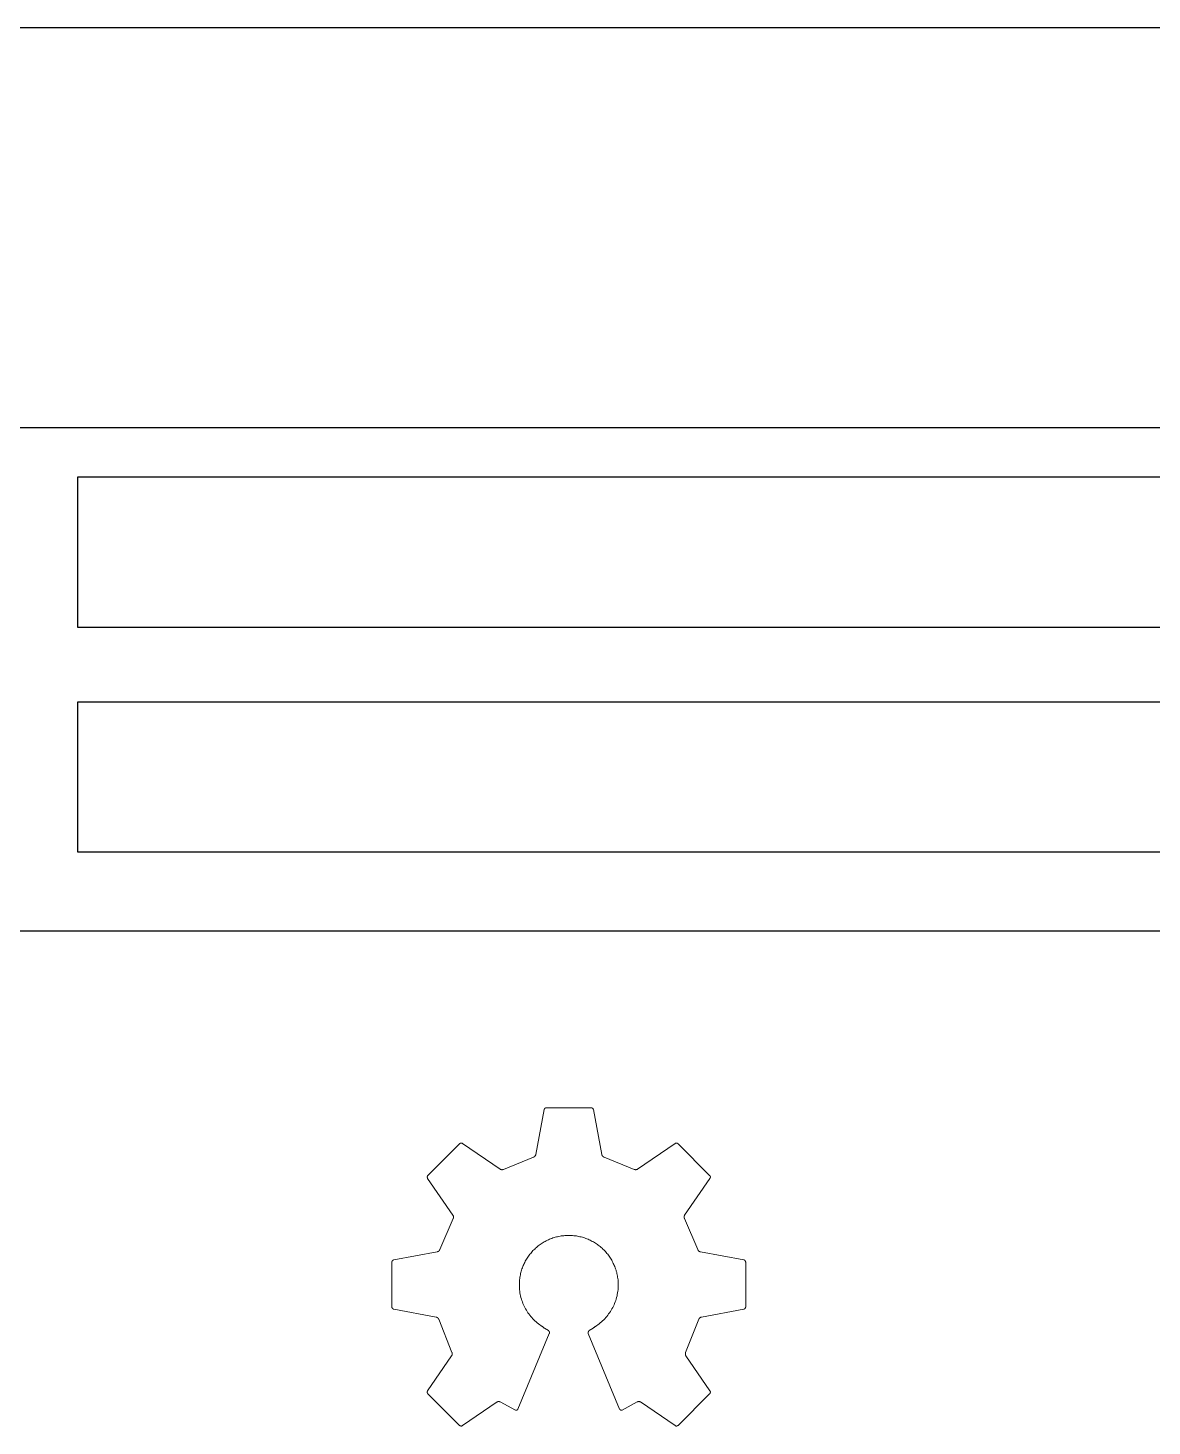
# Model space of a CAD drawing. Header units: inches. Extents: x -71.1 to 24.9, y -42.3 to 5.7.
# Drawn here: x -58.24 to -46.99, y -25.06 to -11.06 of the extents above; entities that cross this region are included whole.
import ezdxf

# ---------------------------------------------------------------- set-up
doc = ezdxf.new("R2010")
doc.units = ezdxf.units.IN
doc.header["$LTSCALE"] = 0.03937
doc.header["$MEASUREMENT"] = 0
doc.layers.add('engraving', color=7, linetype='Continuous', true_color=0x000000)
doc.layers.add('profile - outside', color=7, linetype='Continuous', true_color=0x000000)

msp = doc.modelspace()

# ---------------------------------------------------------------- linework, layer by layer
at = {"layer": 'engraving', "lineweight": 0}
msp.add_lwpolyline([(-54.583, -23.397), (-54.148, -23.317), (-54.147, -23.316), (-54.147, -23.316), (-54.146, -23.316), (-54.146, -23.316), (-54.145, -23.316), (-54.145, -23.316), (-54.144, -23.316), (-54.144, -23.315), (-54.143, -23.315), (-54.143, -23.315), (-54.142, -23.315), (-54.141, -23.314), (-54.14, -23.314), (-54.139, -23.313), (-54.138, -23.313), (-54.137, -23.312), (-54.136, -23.311), (-54.135, -23.311), (-54.134, -23.31), (-54.133, -23.309), (-54.132, -23.309), (-54.132, -23.308), (-54.131, -23.307), (-54.13, -23.306), (-54.129, -23.305), (-54.128, -23.305), (-54.128, -23.304), (-54.127, -23.303), (-54.126, -23.302), (-54.126, -23.301), (-54.125, -23.3), (-54.124, -23.299), (-54.124, -23.299), (-54.124, -23.298), (-54.124, -23.298), (-54.123, -23.297), (-54.123, -23.297), (-54.123, -23.296), (-54.123, -23.296), (-54.123, -23.295), (-54.122, -23.295), (-54.122, -23.294), (-54.122, -23.294), (-53.989, -22.984), (-53.989, -22.983), (-53.989, -22.983), (-53.988, -22.982), (-53.988, -22.982), (-53.988, -22.981), (-53.988, -22.981), (-53.988, -22.98), (-53.987, -22.98), (-53.987, -22.979), (-53.987, -22.979), (-53.987, -22.978), (-53.987, -22.978), (-53.987, -22.977), (-53.986, -22.976), (-53.986, -22.974), (-53.986, -22.973), (-53.986, -22.972), (-53.986, -22.971), (-53.986, -22.97), (-53.986, -22.969), (-53.986, -22.968), (-53.986, -22.966), (-53.986, -22.965), (-53.986, -22.964), (-53.986, -22.963), (-53.986, -22.962), (-53.987, -22.961), (-53.987, -22.96), (-53.987, -22.959), (-53.987, -22.958), (-53.988, -22.957), (-53.988, -22.956), (-53.988, -22.955), (-53.989, -22.955), (-53.989, -22.954), (-53.989, -22.954), (-53.989, -22.953), (-53.99, -22.953), (-53.99, -22.952), (-53.99, -22.952), (-53.99, -22.951), (-53.991, -22.951), (-53.991, -22.95), (-53.991, -22.95), (-53.991, -22.95), (-54.244, -22.581), (-54.245, -22.58), (-54.245, -22.58), (-54.245, -22.58), (-54.245, -22.579), (-54.246, -22.579), (-54.246, -22.578), (-54.246, -22.578), (-54.246, -22.577), (-54.247, -22.577), (-54.247, -22.576), (-54.247, -22.576), (-54.247, -22.575), (-54.247, -22.575), (-54.247, -22.574), (-54.247, -22.574), (-54.248, -22.573), (-54.248, -22.573), (-54.248, -22.572), (-54.248, -22.572), (-54.248, -22.571), (-54.248, -22.571), (-54.248, -22.57), (-54.248, -22.57), (-54.248, -22.569), (-54.248, -22.569), (-54.248, -22.568), (-54.248, -22.568), (-54.248, -22.567), (-54.248, -22.567), (-54.248, -22.566), (-54.248, -22.566), (-54.248, -22.565), (-54.248, -22.565), (-54.248, -22.564), (-54.248, -22.564), (-54.248, -22.563), (-54.248, -22.563), (-54.248, -22.562), (-54.248, -22.562), (-54.247, -22.561), (-54.247, -22.561), (-54.247, -22.56), (-54.247, -22.56), (-54.247, -22.559), (-54.247, -22.559), (-54.247, -22.558), (-54.246, -22.558), (-54.246, -22.557), (-54.246, -22.557), (-54.246, -22.556), (-54.245, -22.556), (-54.245, -22.556), (-54.245, -22.555), (-54.245, -22.555), (-54.244, -22.554), (-54.244, -22.554), (-54.244, -22.553), (-54.244, -22.553), (-54.243, -22.553), (-54.243, -22.552), (-54.243, -22.552), (-54.242, -22.551), (-54.242, -22.551), (-54.242, -22.551), (-54.242, -22.551), (-53.925, -22.234), (-53.925, -22.234), (-53.925, -22.234), (-53.924, -22.233), (-53.924, -22.233), (-53.923, -22.233), (-53.923, -22.232), (-53.923, -22.232), (-53.922, -22.232), (-53.922, -22.232), (-53.921, -22.231), (-53.921, -22.231), (-53.92, -22.231), (-53.92, -22.231), (-53.92, -22.23), (-53.919, -22.23), (-53.919, -22.23), (-53.918, -22.23), (-53.918, -22.229), (-53.917, -22.229), (-53.917, -22.229), (-53.916, -22.229), (-53.916, -22.229), (-53.915, -22.229), (-53.915, -22.229), (-53.914, -22.228), (-53.914, -22.228), (-53.913, -22.228), (-53.913, -22.228), (-53.912, -22.228), (-53.912, -22.228), (-53.911, -22.228), (-53.911, -22.228), (-53.91, -22.228), (-53.91, -22.228), (-53.909, -22.228), (-53.909, -22.228), (-53.908, -22.228), (-53.908, -22.228), (-53.907, -22.228), (-53.907, -22.228), (-53.906, -22.228), (-53.906, -22.228), (-53.905, -22.228), (-53.905, -22.228), (-53.904, -22.228), (-53.904, -22.228), (-53.903, -22.228), (-53.903, -22.228), (-53.902, -22.229), (-53.902, -22.229), (-53.901, -22.229), (-53.901, -22.229), (-53.9, -22.229), (-53.9, -22.229), (-53.899, -22.229), (-53.899, -22.23), (-53.898, -22.23), (-53.898, -22.23), (-53.897, -22.23), (-53.897, -22.231), (-53.897, -22.231), (-53.896, -22.231), (-53.896, -22.231), (-53.895, -22.232), (-53.895, -22.232), (-53.52, -22.489), (-53.519, -22.49), (-53.519, -22.49), (-53.518, -22.49), (-53.518, -22.49), (-53.517, -22.491), (-53.517, -22.491), (-53.516, -22.491), (-53.516, -22.491), (-53.516, -22.492), (-53.515, -22.492), (-53.514, -22.492), (-53.513, -22.493), (-53.512, -22.493), (-53.511, -22.493), (-53.51, -22.494), (-53.509, -22.494), (-53.508, -22.494), (-53.506, -22.494), (-53.505, -22.494), (-53.504, -22.495), (-53.503, -22.495), (-53.502, -22.495), (-53.501, -22.495), (-53.5, -22.495), (-53.498, -22.495), (-53.497, -22.495), (-53.496, -22.495), (-53.495, -22.494), (-53.494, -22.494), (-53.493, -22.494), (-53.492, -22.494), (-53.491, -22.494), (-53.49, -22.493), (-53.49, -22.493), (-53.489, -22.493), (-53.489, -22.493), (-53.488, -22.493), (-53.488, -22.493), (-53.487, -22.492), (-53.487, -22.492), (-53.486, -22.492), (-53.486, -22.492), (-53.486, -22.492), (-53.184, -22.368), (-53.184, -22.368), (-53.184, -22.368), (-53.183, -22.368), (-53.183, -22.368), (-53.182, -22.368), (-53.182, -22.367), (-53.181, -22.367), (-53.181, -22.367), (-53.18, -22.367), (-53.18, -22.366), (-53.179, -22.366), (-53.178, -22.365), (-53.177, -22.365), (-53.176, -22.364), (-53.175, -22.363), (-53.174, -22.362), (-53.173, -22.362), (-53.173, -22.361), (-53.172, -22.36), (-53.171, -22.359), (-53.17, -22.358), (-53.17, -22.358), (-53.169, -22.357), (-53.168, -22.356), (-53.167, -22.355), (-53.167, -22.354), (-53.166, -22.353), (-53.166, -22.352), (-53.165, -22.351), (-53.165, -22.35), (-53.164, -22.349), (-53.164, -22.348), (-53.164, -22.348), (-53.163, -22.347), (-53.163, -22.347), (-53.163, -22.346), (-53.163, -22.346), (-53.163, -22.345), (-53.163, -22.345), (-53.162, -22.344), (-53.162, -22.344), (-53.162, -22.343), (-53.162, -22.343), (-53.079, -21.893), (-53.078, -21.893), (-53.078, -21.892), (-53.078, -21.892), (-53.078, -21.891), (-53.078, -21.891), (-53.078, -21.89), (-53.078, -21.89), (-53.077, -21.89), (-53.077, -21.889), (-53.077, -21.889), (-53.077, -21.888), (-53.077, -21.888), (-53.076, -21.887), (-53.076, -21.887), (-53.076, -21.886), (-53.076, -21.886), (-53.075, -21.885), (-53.075, -21.885), (-53.075, -21.885), (-53.075, -21.884), (-53.074, -21.884), (-53.074, -21.883), (-53.074, -21.883), (-53.073, -21.883), (-53.073, -21.882), (-53.073, -21.882), (-53.072, -21.882), (-53.072, -21.881), (-53.071, -21.881), (-53.071, -21.88), (-53.071, -21.88), (-53.07, -21.88), (-53.07, -21.879), (-53.07, -21.879), (-53.069, -21.879), (-53.069, -21.879), (-53.068, -21.878), (-53.068, -21.878), (-53.067, -21.878), (-53.067, -21.877), (-53.067, -21.877), (-53.066, -21.877), (-53.066, -21.877), (-53.065, -21.876), (-53.065, -21.876), (-53.064, -21.876), (-53.064, -21.876), (-53.063, -21.876), (-53.063, -21.875), (-53.062, -21.875), (-53.062, -21.875), (-53.061, -21.875), (-53.061, -21.875), (-53.06, -21.875), (-53.06, -21.875), (-53.059, -21.875), (-53.059, -21.874), (-53.058, -21.874), (-53.058, -21.874), (-53.057, -21.874), (-53.057, -21.874), (-53.056, -21.874), (-53.056, -21.874), (-53.055, -21.874), (-53.055, -21.874), (-52.608, -21.874), (-52.607, -21.874), (-52.607, -21.874), (-52.606, -21.874), (-52.606, -21.874), (-52.605, -21.874), (-52.605, -21.874), (-52.604, -21.874), (-52.604, -21.875), (-52.603, -21.875), (-52.603, -21.875), (-52.602, -21.875), (-52.602, -21.875), (-52.602, -21.875), (-52.601, -21.875), (-52.601, -21.875), (-52.6, -21.876), (-52.6, -21.876), (-52.599, -21.876), (-52.599, -21.876), (-52.598, -21.876), (-52.598, -21.877), (-52.597, -21.877), (-52.597, -21.877), (-52.596, -21.877), (-52.596, -21.878), (-52.596, -21.878), (-52.595, -21.878), (-52.595, -21.879), (-52.594, -21.879), (-52.594, -21.879), (-52.593, -21.879), (-52.593, -21.88), (-52.593, -21.88), (-52.592, -21.88), (-52.592, -21.881), (-52.592, -21.881), (-52.591, -21.882), (-52.591, -21.882), (-52.59, -21.882), (-52.59, -21.883), (-52.59, -21.883), (-52.589, -21.883), (-52.589, -21.884), (-52.589, -21.884), (-52.589, -21.885), (-52.588, -21.885), (-52.588, -21.885), (-52.588, -21.886), (-52.587, -21.886), (-52.587, -21.887), (-52.587, -21.887), (-52.587, -21.888), (-52.586, -21.888), (-52.586, -21.889), (-52.586, -21.889), (-52.586, -21.89), (-52.586, -21.89), (-52.586, -21.89), (-52.585, -21.891), (-52.585, -21.891), (-52.585, -21.892), (-52.585, -21.892), (-52.585, -21.893), (-52.585, -21.893), (-52.585, -21.893), (-52.501, -22.343), (-52.501, -22.344), (-52.501, -22.344), (-52.501, -22.345), (-52.501, -22.345), (-52.501, -22.346), (-52.5, -22.346), (-52.5, -22.347), (-52.5, -22.347), (-52.5, -22.348), (-52.5, -22.348), (-52.499, -22.349), (-52.499, -22.35), (-52.498, -22.351), (-52.498, -22.352), (-52.497, -22.353), (-52.497, -22.354), (-52.496, -22.355), (-52.495, -22.356), (-52.495, -22.357), (-52.494, -22.358), (-52.493, -22.358), (-52.492, -22.359), (-52.492, -22.36), (-52.491, -22.361), (-52.49, -22.362), (-52.489, -22.362), (-52.488, -22.363), (-52.487, -22.364), (-52.486, -22.365), (-52.486, -22.365), (-52.485, -22.366), (-52.484, -22.366), (-52.484, -22.366), (-52.483, -22.367), (-52.483, -22.367), (-52.482, -22.367), (-52.482, -22.367), (-52.481, -22.368), (-52.481, -22.368), (-52.48, -22.368), (-52.48, -22.368), (-52.479, -22.368), (-52.479, -22.368), (-52.479, -22.368), (-52.178, -22.492), (-52.177, -22.492), (-52.177, -22.492), (-52.176, -22.492), (-52.176, -22.493), (-52.175, -22.493), (-52.175, -22.493), (-52.174, -22.493), (-52.174, -22.493), (-52.173, -22.493), (-52.173, -22.494), (-52.172, -22.494), (-52.17, -22.494), (-52.169, -22.494), (-52.168, -22.494), (-52.167, -22.495), (-52.166, -22.495), (-52.165, -22.495), (-52.164, -22.495), (-52.163, -22.495), (-52.161, -22.495), (-52.16, -22.495), (-52.159, -22.495), (-52.158, -22.494), (-52.157, -22.494), (-52.156, -22.494), (-52.155, -22.494), (-52.154, -22.494), (-52.152, -22.493), (-52.151, -22.493), (-52.15, -22.493), (-52.149, -22.492), (-52.148, -22.492), (-52.148, -22.492), (-52.147, -22.491), (-52.147, -22.491), (-52.146, -22.491), (-52.146, -22.491), (-52.145, -22.49), (-52.145, -22.49), (-52.145, -22.49), (-52.144, -22.49), (-52.144, -22.489), (-52.144, -22.489), (-51.768, -22.232), (-51.768, -22.231), (-51.767, -22.231), (-51.767, -22.231), (-51.766, -22.231), (-51.766, -22.23), (-51.766, -22.23), (-51.765, -22.23), (-51.765, -22.23), (-51.764, -22.229), (-51.764, -22.229), (-51.763, -22.229), (-51.763, -22.229), (-51.762, -22.229), (-51.762, -22.229), (-51.761, -22.229), (-51.761, -22.228), (-51.76, -22.228), (-51.76, -22.228), (-51.759, -22.228), (-51.759, -22.228), (-51.758, -22.228), (-51.758, -22.228), (-51.757, -22.228), (-51.757, -22.228), (-51.756, -22.228), (-51.756, -22.228), (-51.755, -22.228), (-51.755, -22.228), (-51.754, -22.228), (-51.754, -22.228), (-51.753, -22.228), (-51.753, -22.228), (-51.752, -22.228), (-51.752, -22.228), (-51.751, -22.228), (-51.751, -22.228), (-51.75, -22.228), (-51.75, -22.228), (-51.749, -22.228), (-51.749, -22.229), (-51.748, -22.229), (-51.748, -22.229), (-51.747, -22.229), (-51.747, -22.229), (-51.746, -22.229), (-51.746, -22.229), (-51.745, -22.23), (-51.745, -22.23), (-51.744, -22.23), (-51.744, -22.23), (-51.743, -22.231), (-51.743, -22.231), (-51.742, -22.231), (-51.742, -22.231), (-51.742, -22.232), (-51.741, -22.232), (-51.741, -22.232), (-51.74, -22.232), (-51.74, -22.233), (-51.74, -22.233), (-51.739, -22.233), (-51.739, -22.234), (-51.738, -22.234), (-51.738, -22.234), (-51.738, -22.234), (-51.422, -22.551), (-51.421, -22.551), (-51.421, -22.551), (-51.421, -22.552), (-51.42, -22.552), (-51.42, -22.553), (-51.42, -22.553), (-51.419, -22.553), (-51.419, -22.554), (-51.419, -22.554), (-51.419, -22.555), (-51.418, -22.555), (-51.418, -22.556), (-51.418, -22.556), (-51.418, -22.556), (-51.417, -22.557), (-51.417, -22.557), (-51.417, -22.558), (-51.417, -22.558), (-51.417, -22.559), (-51.416, -22.559), (-51.416, -22.56), (-51.416, -22.56), (-51.416, -22.561), (-51.416, -22.561), (-51.416, -22.562), (-51.416, -22.562), (-51.416, -22.563), (-51.415, -22.563), (-51.415, -22.564), (-51.415, -22.564), (-51.415, -22.565), (-51.415, -22.565), (-51.415, -22.566), (-51.415, -22.566), (-51.415, -22.567), (-51.415, -22.567), (-51.415, -22.568), (-51.415, -22.568), (-51.415, -22.569), (-51.415, -22.569), (-51.415, -22.57), (-51.415, -22.57), (-51.415, -22.571), (-51.415, -22.571), (-51.415, -22.572), (-51.416, -22.572), (-51.416, -22.573), (-51.416, -22.573), (-51.416, -22.574), (-51.416, -22.574), (-51.416, -22.575), (-51.416, -22.575), (-51.416, -22.576), (-51.417, -22.576), (-51.417, -22.577), (-51.417, -22.577), (-51.417, -22.578), (-51.417, -22.578), (-51.418, -22.579), (-51.418, -22.579), (-51.418, -22.58), (-51.418, -22.58), (-51.419, -22.58), (-51.419, -22.581), (-51.419, -22.581), (-51.672, -22.95), (-51.673, -22.95), (-51.673, -22.951), (-51.673, -22.951), (-51.673, -22.952), (-51.674, -22.952), (-51.674, -22.953), (-51.674, -22.953), (-51.674, -22.954), (-51.675, -22.954), (-51.675, -22.955), (-51.675, -22.956), (-51.676, -22.957), (-51.676, -22.958), (-51.676, -22.959), (-51.676, -22.96), (-51.677, -22.961), (-51.677, -22.962), (-51.677, -22.963), (-51.677, -22.964), (-51.677, -22.965), (-51.677, -22.966), (-51.678, -22.968), (-51.678, -22.969), (-51.678, -22.97), (-51.677, -22.971), (-51.677, -22.972), (-51.677, -22.973), (-51.677, -22.974), (-51.677, -22.976), (-51.677, -22.977), (-51.677, -22.978), (-51.676, -22.978), (-51.676, -22.979), (-51.676, -22.979), (-51.676, -22.98), (-51.676, -22.98), (-51.676, -22.981), (-51.675, -22.981), (-51.675, -22.982), (-51.675, -22.982), (-51.675, -22.983), (-51.675, -22.983), (-51.674, -22.984), (-51.674, -22.984), (-51.541, -23.294), (-51.541, -23.295), (-51.541, -23.295), (-51.541, -23.296), (-51.54, -23.296), (-51.54, -23.297), (-51.54, -23.297), (-51.54, -23.298), (-51.539, -23.298), (-51.539, -23.299), (-51.539, -23.299), (-51.538, -23.3), (-51.538, -23.301), (-51.537, -23.302), (-51.536, -23.303), (-51.536, -23.304), (-51.535, -23.305), (-51.534, -23.305), (-51.533, -23.306), (-51.533, -23.307), (-51.532, -23.308), (-51.531, -23.309), (-51.53, -23.309), (-51.529, -23.31), (-51.528, -23.311), (-51.527, -23.311), (-51.526, -23.312), (-51.525, -23.313), (-51.524, -23.313), (-51.523, -23.314), (-51.522, -23.314), (-51.521, -23.315), (-51.52, -23.315), (-51.52, -23.315), (-51.519, -23.315), (-51.519, -23.316), (-51.518, -23.316), (-51.518, -23.316), (-51.517, -23.316), (-51.517, -23.316), (-51.516, -23.316), (-51.516, -23.316), (-51.515, -23.317), (-51.515, -23.317), (-51.081, -23.397), (-51.08, -23.397), (-51.08, -23.398), (-51.079, -23.398), (-51.079, -23.398), (-51.078, -23.398), (-51.078, -23.398), (-51.077, -23.398), (-51.077, -23.399), (-51.076, -23.399), (-51.076, -23.399), (-51.075, -23.399), (-51.075, -23.399), (-51.074, -23.4), (-51.074, -23.4), (-51.074, -23.4), (-51.073, -23.4), (-51.073, -23.401), (-51.072, -23.401), (-51.072, -23.401), (-51.071, -23.401), (-51.071, -23.402), (-51.071, -23.402), (-51.07, -23.402), (-51.07, -23.403), (-51.07, -23.403), (-51.069, -23.403), (-51.069, -23.404), (-51.068, -23.404), (-51.068, -23.405), (-51.068, -23.405), (-51.067, -23.405), (-51.067, -23.406), (-51.067, -23.406), (-51.066, -23.407), (-51.066, -23.407), (-51.066, -23.407), (-51.066, -23.408), (-51.065, -23.408), (-51.065, -23.409), (-51.065, -23.409), (-51.064, -23.409), (-51.064, -23.41), (-51.064, -23.41), (-51.064, -23.411), (-51.064, -23.411), (-51.063, -23.412), (-51.063, -23.412), (-51.063, -23.413), (-51.063, -23.413), (-51.063, -23.414), (-51.062, -23.414), (-51.062, -23.415), (-51.062, -23.415), (-51.062, -23.416), (-51.062, -23.416), (-51.062, -23.417), (-51.062, -23.417), (-51.062, -23.418), (-51.062, -23.418), (-51.061, -23.419), (-51.061, -23.419), (-51.061, -23.42), (-51.061, -23.42), (-51.061, -23.421), (-51.061, -23.421), (-51.061, -23.868), (-51.061, -23.869), (-51.061, -23.869), (-51.061, -23.87), (-51.062, -23.87), (-51.062, -23.871), (-51.062, -23.871), (-51.062, -23.872), (-51.062, -23.872), (-51.062, -23.873), (-51.062, -23.873), (-51.062, -23.874), (-51.062, -23.874), (-51.062, -23.875), (-51.063, -23.875), (-51.063, -23.875), (-51.063, -23.876), (-51.063, -23.876), (-51.063, -23.877), (-51.064, -23.877), (-51.064, -23.878), (-51.064, -23.878), (-51.064, -23.879), (-51.064, -23.879), (-51.065, -23.88), (-51.065, -23.88), (-51.065, -23.88), (-51.066, -23.881), (-51.066, -23.881), (-51.066, -23.882), (-51.066, -23.882), (-51.067, -23.883), (-51.067, -23.883), (-51.067, -23.883), (-51.068, -23.884), (-51.068, -23.884), (-51.068, -23.884), (-51.069, -23.885), (-51.069, -23.885), (-51.07, -23.886), (-51.07, -23.886), (-51.07, -23.886), (-51.071, -23.887), (-51.071, -23.887), (-51.072, -23.887), (-51.072, -23.887), (-51.072, -23.888), (-51.073, -23.888), (-51.073, -23.888), (-51.074, -23.889), (-51.074, -23.889), (-51.075, -23.889), (-51.075, -23.889), (-51.075, -23.89), (-51.076, -23.89), (-51.076, -23.89), (-51.077, -23.89), (-51.077, -23.89), (-51.078, -23.89), (-51.078, -23.891), (-51.079, -23.891), (-51.079, -23.891), (-51.08, -23.891), (-51.08, -23.891), (-51.081, -23.891), (-51.081, -23.891), (-51.505, -23.97), (-51.505, -23.97), (-51.506, -23.97), (-51.506, -23.97), (-51.507, -23.971), (-51.507, -23.971), (-51.508, -23.971), (-51.508, -23.971), (-51.509, -23.971), (-51.509, -23.971), (-51.51, -23.972), (-51.51, -23.972), (-51.511, -23.972), (-51.512, -23.973), (-51.513, -23.973), (-51.514, -23.974), (-51.515, -23.974), (-51.516, -23.975), (-51.517, -23.975), (-51.517, -23.976), (-51.518, -23.977), (-51.519, -23.977), (-51.52, -23.978), (-51.521, -23.979), (-51.522, -23.98), (-51.523, -23.981), (-51.523, -23.981), (-51.524, -23.982), (-51.525, -23.983), (-51.525, -23.984), (-51.526, -23.985), (-51.527, -23.986), (-51.527, -23.987), (-51.528, -23.987), (-51.528, -23.988), (-51.528, -23.988), (-51.528, -23.989), (-51.529, -23.989), (-51.529, -23.99), (-51.529, -23.99), (-51.529, -23.991), (-51.529, -23.991), (-51.53, -23.991), (-51.53, -23.992), (-51.53, -23.992), (-51.53, -23.992), (-51.662, -24.323), (-51.662, -24.324), (-51.663, -24.324), (-51.663, -24.325), (-51.663, -24.325), (-51.663, -24.326), (-51.663, -24.326), (-51.664, -24.327), (-51.664, -24.327), (-51.664, -24.328), (-51.664, -24.328), (-51.664, -24.329), (-51.665, -24.33), (-51.665, -24.331), (-51.665, -24.332), (-51.665, -24.333), (-51.665, -24.335), (-51.665, -24.336), (-51.665, -24.337), (-51.665, -24.338), (-51.665, -24.339), (-51.665, -24.34), (-51.665, -24.341), (-51.665, -24.343), (-51.665, -24.344), (-51.665, -24.345), (-51.664, -24.346), (-51.664, -24.347), (-51.664, -24.348), (-51.663, -24.349), (-51.663, -24.35), (-51.663, -24.351), (-51.662, -24.352), (-51.662, -24.353), (-51.662, -24.353), (-51.662, -24.354), (-51.661, -24.354), (-51.661, -24.355), (-51.661, -24.355), (-51.661, -24.356), (-51.66, -24.356), (-51.66, -24.356), (-51.66, -24.357), (-51.66, -24.357), (-51.419, -24.708), (-51.419, -24.708), (-51.418, -24.709), (-51.418, -24.709), (-51.418, -24.71), (-51.418, -24.71), (-51.417, -24.711), (-51.417, -24.711), (-51.417, -24.711), (-51.417, -24.712), (-51.417, -24.712), (-51.416, -24.713), (-51.416, -24.713), (-51.416, -24.714), (-51.416, -24.714), (-51.416, -24.715), (-51.416, -24.715), (-51.416, -24.716), (-51.415, -24.716), (-51.415, -24.717), (-51.415, -24.717), (-51.415, -24.718), (-51.415, -24.718), (-51.415, -24.719), (-51.415, -24.719), (-51.415, -24.72), (-51.415, -24.72), (-51.415, -24.721), (-51.415, -24.721), (-51.415, -24.722), (-51.415, -24.722), (-51.415, -24.723), (-51.415, -24.723), (-51.415, -24.724), (-51.415, -24.724), (-51.415, -24.725), (-51.415, -24.725), (-51.416, -24.726), (-51.416, -24.726), (-51.416, -24.727), (-51.416, -24.727), (-51.416, -24.728), (-51.416, -24.728), (-51.416, -24.729), (-51.416, -24.729), (-51.417, -24.73), (-51.417, -24.73), (-51.417, -24.731), (-51.417, -24.731), (-51.417, -24.732), (-51.418, -24.732), (-51.418, -24.733), (-51.418, -24.733), (-51.418, -24.734), (-51.419, -24.734), (-51.419, -24.734), (-51.419, -24.735), (-51.419, -24.735), (-51.42, -24.736), (-51.42, -24.736), (-51.42, -24.736), (-51.421, -24.737), (-51.421, -24.737), (-51.421, -24.738), (-51.422, -24.738), (-51.422, -24.738), (-51.738, -25.054), (-51.738, -25.055), (-51.739, -25.055), (-51.739, -25.055), (-51.74, -25.056), (-51.74, -25.056), (-51.74, -25.056), (-51.741, -25.057), (-51.741, -25.057), (-51.742, -25.057), (-51.742, -25.057), (-51.742, -25.058), (-51.743, -25.058), (-51.743, -25.058), (-51.744, -25.058), (-51.744, -25.059), (-51.745, -25.059), (-51.745, -25.059), (-51.746, -25.059), (-51.746, -25.059), (-51.747, -25.06), (-51.747, -25.06), (-51.748, -25.06), (-51.748, -25.06), (-51.749, -25.06), (-51.749, -25.06), (-51.75, -25.06), (-51.75, -25.06), (-51.751, -25.061), (-51.751, -25.061), (-51.752, -25.061), (-51.752, -25.061), (-51.753, -25.061), (-51.753, -25.061), (-51.754, -25.061), (-51.754, -25.061), (-51.755, -25.061), (-51.755, -25.061), (-51.756, -25.061), (-51.756, -25.061), (-51.757, -25.061), (-51.757, -25.061), (-51.758, -25.061), (-51.758, -25.061), (-51.759, -25.061), (-51.759, -25.061), (-51.76, -25.061), (-51.76, -25.06), (-51.761, -25.06), (-51.761, -25.06), (-51.762, -25.06), (-51.762, -25.06), (-51.763, -25.06), (-51.763, -25.06), (-51.764, -25.059), (-51.764, -25.059), (-51.765, -25.059), (-51.765, -25.059), (-51.766, -25.059), (-51.766, -25.058), (-51.766, -25.058), (-51.767, -25.058), (-51.767, -25.058), (-51.768, -25.057), (-51.768, -25.057), (-51.768, -25.057), (-52.113, -24.82), (-52.113, -24.82), (-52.114, -24.82), (-52.114, -24.82), (-52.115, -24.819), (-52.115, -24.819), (-52.116, -24.819), (-52.116, -24.819), (-52.117, -24.818), (-52.117, -24.818), (-52.117, -24.818), (-52.118, -24.818), (-52.118, -24.818), (-52.119, -24.817), (-52.119, -24.817), (-52.121, -24.817), (-52.122, -24.817), (-52.123, -24.816), (-52.124, -24.816), (-52.125, -24.816), (-52.126, -24.816), (-52.127, -24.816), (-52.128, -24.816), (-52.129, -24.816), (-52.13, -24.816), (-52.132, -24.816), (-52.133, -24.816), (-52.134, -24.816), (-52.135, -24.816), (-52.136, -24.816), (-52.137, -24.816), (-52.138, -24.816), (-52.139, -24.817), (-52.14, -24.817), (-52.14, -24.817), (-52.141, -24.817), (-52.141, -24.817), (-52.142, -24.817), (-52.142, -24.818), (-52.143, -24.818), (-52.143, -24.818), (-52.144, -24.818), (-52.144, -24.818), (-52.145, -24.819), (-52.145, -24.819), (-52.146, -24.819), (-52.146, -24.819), (-52.146, -24.819), (-52.298, -24.901), (-52.298, -24.901), (-52.299, -24.901), (-52.299, -24.901), (-52.3, -24.901), (-52.3, -24.902), (-52.301, -24.902), (-52.301, -24.902), (-52.302, -24.902), (-52.302, -24.902), (-52.303, -24.902), (-52.303, -24.902), (-52.304, -24.902), (-52.304, -24.902), (-52.304, -24.902), (-52.305, -24.903), (-52.305, -24.903), (-52.306, -24.903), (-52.306, -24.903), (-52.307, -24.903), (-52.307, -24.903), (-52.308, -24.903), (-52.308, -24.903), (-52.309, -24.902), (-52.309, -24.902), (-52.31, -24.902), (-52.31, -24.902), (-52.31, -24.902), (-52.311, -24.902), (-52.311, -24.902), (-52.312, -24.902), (-52.312, -24.902), (-52.313, -24.902), (-52.313, -24.901), (-52.313, -24.901), (-52.314, -24.901), (-52.314, -24.901), (-52.315, -24.901), (-52.315, -24.9), (-52.315, -24.9), (-52.316, -24.9), (-52.316, -24.9), (-52.317, -24.899), (-52.317, -24.899), (-52.317, -24.899), (-52.318, -24.899), (-52.318, -24.898), (-52.318, -24.898), (-52.319, -24.898), (-52.319, -24.897), (-52.319, -24.897), (-52.32, -24.897), (-52.32, -24.896), (-52.32, -24.896), (-52.321, -24.896), (-52.321, -24.895), (-52.321, -24.895), (-52.321, -24.894), (-52.322, -24.894), (-52.322, -24.894), (-52.322, -24.893), (-52.322, -24.893), (-52.323, -24.892), (-52.323, -24.892), (-52.323, -24.891), (-52.323, -24.891), (-52.637, -24.134), (-52.637, -24.133), (-52.637, -24.133), (-52.637, -24.132), (-52.637, -24.132), (-52.637, -24.131), (-52.637, -24.131), (-52.638, -24.13), (-52.638, -24.13), (-52.638, -24.129), (-52.638, -24.129), (-52.638, -24.128), (-52.638, -24.128), (-52.638, -24.127), (-52.638, -24.127), (-52.638, -24.126), (-52.638, -24.126), (-52.638, -24.125), (-52.638, -24.125), (-52.638, -24.124), (-52.638, -24.124), (-52.638, -24.123), (-52.638, -24.123), (-52.638, -24.122), (-52.638, -24.122), (-52.638, -24.121), (-52.638, -24.121), (-52.638, -24.12), (-52.637, -24.12), (-52.637, -24.119), (-52.637, -24.119), (-52.637, -24.118), (-52.637, -24.118), (-52.637, -24.117), (-52.637, -24.117), (-52.636, -24.117), (-52.636, -24.116), (-52.636, -24.116), (-52.636, -24.115), (-52.636, -24.115), (-52.635, -24.114), (-52.635, -24.114), (-52.635, -24.113), (-52.635, -24.113), (-52.634, -24.112), (-52.634, -24.112), (-52.634, -24.112), (-52.634, -24.111), (-52.633, -24.111), (-52.633, -24.11), (-52.633, -24.11), (-52.632, -24.11), (-52.632, -24.109), (-52.632, -24.109), (-52.631, -24.109), (-52.631, -24.108), (-52.631, -24.108), (-52.63, -24.107), (-52.63, -24.107), (-52.629, -24.107), (-52.629, -24.107), (-52.629, -24.106), (-52.628, -24.106), (-52.628, -24.106), (-52.627, -24.105), (-52.627, -24.105), (-52.589, -24.082), (-52.588, -24.081), (-52.587, -24.08), (-52.584, -24.078), (-52.581, -24.076), (-52.577, -24.074), (-52.574, -24.071), (-52.571, -24.069), (-52.568, -24.066), (-52.565, -24.064), (-52.552, -24.055), (-52.54, -24.046), (-52.528, -24.037), (-52.516, -24.028), (-52.504, -24.018), (-52.493, -24.008), (-52.482, -23.997), (-52.472, -23.986), (-52.461, -23.975), (-52.451, -23.963), (-52.442, -23.951), (-52.433, -23.939), (-52.424, -23.927), (-52.415, -23.914), (-52.407, -23.901), (-52.4, -23.888), (-52.392, -23.874), (-52.385, -23.861), (-52.379, -23.847), (-52.373, -23.833), (-52.367, -23.818), (-52.362, -23.803), (-52.357, -23.789), (-52.353, -23.774), (-52.349, -23.758), (-52.346, -23.743), (-52.343, -23.727), (-52.341, -23.711), (-52.339, -23.696), (-52.338, -23.679), (-52.337, -23.663), (-52.337, -23.647), (-52.337, -23.634), (-52.338, -23.621), (-52.338, -23.609), (-52.339, -23.596), (-52.341, -23.584), (-52.343, -23.572), (-52.345, -23.559), (-52.347, -23.547), (-52.35, -23.535), (-52.352, -23.523), (-52.356, -23.511), (-52.359, -23.5), (-52.363, -23.488), (-52.367, -23.477), (-52.371, -23.465), (-52.376, -23.454), (-52.381, -23.443), (-52.386, -23.432), (-52.391, -23.422), (-52.397, -23.411), (-52.402, -23.401), (-52.409, -23.39), (-52.415, -23.38), (-52.421, -23.37), (-52.428, -23.36), (-52.435, -23.351), (-52.442, -23.341), (-52.45, -23.332), (-52.458, -23.323), (-52.465, -23.314), (-52.474, -23.305), (-52.482, -23.297), (-52.49, -23.289), (-52.499, -23.281), (-52.508, -23.273), (-52.517, -23.265), (-52.526, -23.258), (-52.536, -23.25), (-52.545, -23.243), (-52.555, -23.237), (-52.565, -23.23), (-52.575, -23.224), (-52.585, -23.218), (-52.596, -23.212), (-52.606, -23.206), (-52.617, -23.201), (-52.628, -23.196), (-52.639, -23.191), (-52.65, -23.186), (-52.662, -23.182), (-52.673, -23.178), (-52.685, -23.174), (-52.696, -23.171), (-52.708, -23.168), (-52.72, -23.165), (-52.732, -23.162), (-52.744, -23.16), (-52.756, -23.158), (-52.769, -23.156), (-52.781, -23.155), (-52.794, -23.154), (-52.806, -23.153), (-52.819, -23.152), (-52.832, -23.152), (-52.844, -23.152), (-52.857, -23.153), (-52.87, -23.154), (-52.882, -23.155), (-52.895, -23.156), (-52.907, -23.158), (-52.919, -23.16), (-52.931, -23.162), (-52.943, -23.165), (-52.955, -23.168), (-52.967, -23.171), (-52.979, -23.174), (-52.99, -23.178), (-53.002, -23.182), (-53.013, -23.186), (-53.024, -23.191), (-53.035, -23.196), (-53.046, -23.201), (-53.057, -23.206), (-53.068, -23.212), (-53.078, -23.218), (-53.088, -23.224), (-53.098, -23.23), (-53.108, -23.237), (-53.118, -23.243), (-53.128, -23.25), (-53.137, -23.258), (-53.146, -23.265), (-53.155, -23.273), (-53.164, -23.281), (-53.173, -23.289), (-53.182, -23.297), (-53.19, -23.305), (-53.198, -23.314), (-53.206, -23.323), (-53.213, -23.332), (-53.221, -23.341), (-53.228, -23.351), (-53.235, -23.36), (-53.242, -23.37), (-53.249, -23.38), (-53.255, -23.39), (-53.261, -23.401), (-53.267, -23.411), (-53.272, -23.422), (-53.278, -23.432), (-53.283, -23.443), (-53.288, -23.454), (-53.292, -23.465), (-53.296, -23.477), (-53.3, -23.488), (-53.304, -23.5), (-53.308, -23.511), (-53.311, -23.523), (-53.314, -23.535), (-53.316, -23.547), (-53.319, -23.559), (-53.321, -23.572), (-53.322, -23.584), (-53.324, -23.596), (-53.325, -23.609), (-53.326, -23.621), (-53.326, -23.634), (-53.326, -23.647), (-53.326, -23.663), (-53.325, -23.679), (-53.324, -23.696), (-53.322, -23.711), (-53.32, -23.727), (-53.317, -23.743), (-53.314, -23.758), (-53.31, -23.774), (-53.306, -23.789), (-53.301, -23.803), (-53.296, -23.818), (-53.29, -23.833), (-53.284, -23.847), (-53.278, -23.861), (-53.271, -23.874), (-53.264, -23.888), (-53.256, -23.901), (-53.248, -23.914), (-53.24, -23.927), (-53.231, -23.939), (-53.221, -23.951), (-53.212, -23.963), (-53.202, -23.975), (-53.192, -23.986), (-53.181, -23.997), (-53.17, -24.008), (-53.159, -24.018), (-53.147, -24.028), (-53.135, -24.037), (-53.123, -24.046), (-53.111, -24.055), (-53.098, -24.064), (-53.095, -24.066), (-53.092, -24.069), (-53.089, -24.071), (-53.086, -24.074), (-53.083, -24.076), (-53.08, -24.078), (-53.077, -24.08), (-53.075, -24.081), (-53.074, -24.082), (-53.074, -24.082), (-53.036, -24.105), (-53.036, -24.106), (-53.035, -24.106), (-53.035, -24.106), (-53.034, -24.107), (-53.034, -24.107), (-53.034, -24.107), (-53.033, -24.107), (-53.033, -24.108), (-53.032, -24.108), (-53.032, -24.109), (-53.032, -24.109), (-53.031, -24.109), (-53.031, -24.11), (-53.031, -24.11), (-53.03, -24.11), (-53.03, -24.111), (-53.03, -24.111), (-53.03, -24.112), (-53.029, -24.112), (-53.029, -24.112), (-53.029, -24.113), (-53.028, -24.113), (-53.028, -24.114), (-53.028, -24.114), (-53.028, -24.115), (-53.028, -24.115), (-53.027, -24.116), (-53.027, -24.116), (-53.027, -24.117), (-53.027, -24.117), (-53.027, -24.117), (-53.026, -24.118), (-53.026, -24.118), (-53.026, -24.119), (-53.026, -24.119), (-53.026, -24.12), (-53.026, -24.12), (-53.026, -24.121), (-53.026, -24.121), (-53.026, -24.122), (-53.025, -24.122), (-53.025, -24.123), (-53.025, -24.123), (-53.025, -24.124), (-53.025, -24.124), (-53.025, -24.125), (-53.025, -24.125), (-53.025, -24.126), (-53.025, -24.126), (-53.025, -24.127), (-53.025, -24.127), (-53.025, -24.128), (-53.025, -24.128), (-53.025, -24.129), (-53.026, -24.129), (-53.026, -24.13), (-53.026, -24.13), (-53.026, -24.131), (-53.026, -24.131), (-53.026, -24.132), (-53.026, -24.132), (-53.026, -24.133), (-53.027, -24.133), (-53.027, -24.134), (-53.027, -24.134), (-53.34, -24.891), (-53.341, -24.892), (-53.341, -24.892), (-53.341, -24.893), (-53.341, -24.893), (-53.341, -24.894), (-53.342, -24.894), (-53.342, -24.894), (-53.342, -24.895), (-53.342, -24.895), (-53.343, -24.896), (-53.343, -24.896), (-53.343, -24.896), (-53.344, -24.897), (-53.344, -24.897), (-53.344, -24.897), (-53.345, -24.898), (-53.345, -24.898), (-53.345, -24.898), (-53.346, -24.899), (-53.346, -24.899), (-53.346, -24.899), (-53.347, -24.899), (-53.347, -24.9), (-53.348, -24.9), (-53.348, -24.9), (-53.348, -24.9), (-53.349, -24.901), (-53.349, -24.901), (-53.35, -24.901), (-53.35, -24.901), (-53.35, -24.901), (-53.351, -24.902), (-53.351, -24.902), (-53.352, -24.902), (-53.352, -24.902), (-53.352, -24.902), (-53.353, -24.902), (-53.353, -24.902), (-53.354, -24.902), (-53.354, -24.902), (-53.355, -24.902), (-53.355, -24.903), (-53.356, -24.903), (-53.356, -24.903), (-53.357, -24.903), (-53.357, -24.903), (-53.357, -24.903), (-53.358, -24.903), (-53.358, -24.903), (-53.359, -24.902), (-53.359, -24.902), (-53.36, -24.902), (-53.36, -24.902), (-53.361, -24.902), (-53.361, -24.902), (-53.362, -24.902), (-53.362, -24.902), (-53.363, -24.902), (-53.363, -24.902), (-53.364, -24.901), (-53.364, -24.901), (-53.364, -24.901), (-53.365, -24.901), (-53.365, -24.901), (-53.365, -24.901), (-53.517, -24.819), (-53.518, -24.819), (-53.518, -24.819), (-53.519, -24.819), (-53.519, -24.818), (-53.52, -24.818), (-53.52, -24.818), (-53.521, -24.818), (-53.521, -24.818), (-53.522, -24.817), (-53.522, -24.817), (-53.523, -24.817), (-53.523, -24.817), (-53.524, -24.817), (-53.524, -24.817), (-53.525, -24.816), (-53.526, -24.816), (-53.527, -24.816), (-53.528, -24.816), (-53.53, -24.816), (-53.531, -24.816), (-53.532, -24.816), (-53.533, -24.816), (-53.534, -24.816), (-53.535, -24.816), (-53.536, -24.816), (-53.537, -24.816), (-53.539, -24.816), (-53.54, -24.816), (-53.541, -24.816), (-53.542, -24.817), (-53.543, -24.817), (-53.544, -24.817), (-53.544, -24.817), (-53.545, -24.818), (-53.545, -24.818), (-53.546, -24.818), (-53.546, -24.818), (-53.547, -24.818), (-53.547, -24.819), (-53.548, -24.819), (-53.548, -24.819), (-53.549, -24.819), (-53.549, -24.82), (-53.55, -24.82), (-53.55, -24.82), (-53.55, -24.82), (-53.55, -24.82), (-53.895, -25.057), (-53.896, -25.057), (-53.896, -25.058), (-53.897, -25.058), (-53.897, -25.058), (-53.897, -25.058), (-53.898, -25.059), (-53.898, -25.059), (-53.899, -25.059), (-53.899, -25.059), (-53.9, -25.059), (-53.9, -25.06), (-53.901, -25.06), (-53.901, -25.06), (-53.902, -25.06), (-53.902, -25.06), (-53.903, -25.06), (-53.903, -25.06), (-53.904, -25.061), (-53.904, -25.061), (-53.905, -25.061), (-53.905, -25.061), (-53.906, -25.061), (-53.906, -25.061), (-53.907, -25.061), (-53.907, -25.061), (-53.908, -25.061), (-53.908, -25.061), (-53.909, -25.061), (-53.909, -25.061), (-53.91, -25.061), (-53.91, -25.061), (-53.911, -25.061), (-53.911, -25.061), (-53.912, -25.061), (-53.912, -25.061), (-53.913, -25.061), (-53.913, -25.06), (-53.914, -25.06), (-53.914, -25.06), (-53.915, -25.06), (-53.915, -25.06), (-53.916, -25.06), (-53.916, -25.06), (-53.917, -25.06), (-53.917, -25.059), (-53.918, -25.059), (-53.918, -25.059), (-53.919, -25.059), (-53.919, -25.059), (-53.92, -25.058), (-53.92, -25.058), (-53.92, -25.058), (-53.921, -25.058), (-53.921, -25.057), (-53.922, -25.057), (-53.922, -25.057), (-53.923, -25.057), (-53.923, -25.056), (-53.923, -25.056), (-53.924, -25.056), (-53.924, -25.055), (-53.925, -25.055), (-53.925, -25.055), (-53.925, -25.054), (-53.925, -25.054), (-54.242, -24.738), (-54.242, -24.738), (-54.242, -24.737), (-54.243, -24.737), (-54.243, -24.736), (-54.243, -24.736), (-54.244, -24.736), (-54.244, -24.735), (-54.244, -24.735), (-54.245, -24.734), (-54.245, -24.734), (-54.245, -24.734), (-54.245, -24.733), (-54.246, -24.733), (-54.246, -24.732), (-54.246, -24.732), (-54.246, -24.731), (-54.246, -24.731), (-54.247, -24.73), (-54.247, -24.73), (-54.247, -24.729), (-54.247, -24.729), (-54.247, -24.728), (-54.247, -24.728), (-54.248, -24.727), (-54.248, -24.727), (-54.248, -24.726), (-54.248, -24.726), (-54.248, -24.725), (-54.248, -24.725), (-54.248, -24.724), (-54.248, -24.724), (-54.248, -24.723), (-54.248, -24.723), (-54.248, -24.722), (-54.248, -24.722), (-54.248, -24.721), (-54.248, -24.721), (-54.248, -24.72), (-54.248, -24.72), (-54.248, -24.719), (-54.248, -24.719), (-54.248, -24.718), (-54.248, -24.718), (-54.248, -24.717), (-54.248, -24.717), (-54.248, -24.716), (-54.248, -24.716), (-54.248, -24.715), (-54.248, -24.715), (-54.247, -24.714), (-54.247, -24.714), (-54.247, -24.713), (-54.247, -24.713), (-54.247, -24.712), (-54.247, -24.712), (-54.246, -24.711), (-54.246, -24.711), (-54.246, -24.711), (-54.246, -24.71), (-54.246, -24.71), (-54.245, -24.709), (-54.245, -24.709), (-54.245, -24.708), (-54.244, -24.708), (-54.244, -24.708), (-54.004, -24.357), (-54.003, -24.356), (-54.003, -24.356), (-54.003, -24.356), (-54.002, -24.355), (-54.002, -24.355), (-54.002, -24.354), (-54.002, -24.354), (-54.002, -24.353), (-54.001, -24.353), (-54.001, -24.352), (-54.001, -24.351), (-54, -24.35), (-54, -24.349), (-54, -24.348), (-53.999, -24.347), (-53.999, -24.346), (-53.999, -24.345), (-53.999, -24.344), (-53.998, -24.343), (-53.998, -24.341), (-53.998, -24.34), (-53.998, -24.339), (-53.998, -24.338), (-53.998, -24.337), (-53.998, -24.336), (-53.998, -24.335), (-53.998, -24.333), (-53.998, -24.332), (-53.999, -24.331), (-53.999, -24.33), (-53.999, -24.329), (-53.999, -24.328), (-53.999, -24.328), (-54, -24.327), (-54, -24.327), (-54, -24.326), (-54, -24.326), (-54, -24.325), (-54, -24.325), (-54.001, -24.324), (-54.001, -24.324), (-54.001, -24.323), (-54.001, -24.323), (-54.133, -23.992), (-54.134, -23.992), (-54.134, -23.991), (-54.134, -23.991), (-54.134, -23.991), (-54.134, -23.99), (-54.135, -23.99), (-54.135, -23.989), (-54.135, -23.989), (-54.135, -23.988), (-54.136, -23.988), (-54.136, -23.987), (-54.136, -23.987), (-54.137, -23.986), (-54.137, -23.985), (-54.138, -23.984), (-54.139, -23.983), (-54.139, -23.982), (-54.14, -23.981), (-54.141, -23.981), (-54.142, -23.98), (-54.142, -23.979), (-54.143, -23.978), (-54.144, -23.977), (-54.145, -23.977), (-54.146, -23.976), (-54.147, -23.975), (-54.148, -23.975), (-54.149, -23.974), (-54.15, -23.974), (-54.151, -23.973), (-54.152, -23.973), (-54.153, -23.972), (-54.153, -23.972), (-54.154, -23.972), (-54.154, -23.971), (-54.155, -23.971), (-54.155, -23.971), (-54.156, -23.971), (-54.156, -23.971), (-54.157, -23.971), (-54.157, -23.97), (-54.158, -23.97), (-54.158, -23.97), (-54.159, -23.97), (-54.159, -23.97), (-54.583, -23.891), (-54.583, -23.891), (-54.584, -23.891), (-54.584, -23.891), (-54.585, -23.891), (-54.585, -23.891), (-54.586, -23.89), (-54.586, -23.89), (-54.587, -23.89), (-54.587, -23.89), (-54.587, -23.89), (-54.588, -23.89), (-54.588, -23.889), (-54.589, -23.889), (-54.589, -23.889), (-54.59, -23.889), (-54.59, -23.888), (-54.591, -23.888), (-54.591, -23.888), (-54.591, -23.887), (-54.592, -23.887), (-54.592, -23.887), (-54.593, -23.887), (-54.593, -23.886), (-54.593, -23.886), (-54.594, -23.886), (-54.594, -23.885), (-54.595, -23.885), (-54.595, -23.884), (-54.595, -23.884), (-54.596, -23.884), (-54.596, -23.883), (-54.596, -23.883), (-54.597, -23.883), (-54.597, -23.882), (-54.597, -23.882), (-54.597, -23.881), (-54.598, -23.881), (-54.598, -23.88), (-54.598, -23.88), (-54.599, -23.88), (-54.599, -23.879), (-54.599, -23.879), (-54.599, -23.878), (-54.6, -23.878), (-54.6, -23.877), (-54.6, -23.877), (-54.6, -23.876), (-54.6, -23.876), (-54.601, -23.875), (-54.601, -23.875), (-54.601, -23.875), (-54.601, -23.874), (-54.601, -23.874), (-54.601, -23.873), (-54.601, -23.873), (-54.602, -23.872), (-54.602, -23.872), (-54.602, -23.871), (-54.602, -23.871), (-54.602, -23.87), (-54.602, -23.87), (-54.602, -23.869), (-54.602, -23.869), (-54.602, -23.868), (-54.602, -23.868), (-54.602, -23.421), (-54.602, -23.42), (-54.602, -23.42), (-54.602, -23.419), (-54.602, -23.419), (-54.602, -23.418), (-54.602, -23.418), (-54.602, -23.417), (-54.602, -23.417), (-54.601, -23.416), (-54.601, -23.416), (-54.601, -23.415), (-54.601, -23.415), (-54.601, -23.414), (-54.601, -23.414), (-54.601, -23.413), (-54.6, -23.413), (-54.6, -23.412), (-54.6, -23.412), (-54.6, -23.411), (-54.6, -23.411), (-54.599, -23.41), (-54.599, -23.41), (-54.599, -23.409), (-54.599, -23.409), (-54.598, -23.409), (-54.598, -23.408), (-54.598, -23.408), (-54.598, -23.407), (-54.597, -23.407), (-54.597, -23.407), (-54.597, -23.406), (-54.596, -23.406), (-54.596, -23.405), (-54.596, -23.405), (-54.595, -23.405), (-54.595, -23.404), (-54.595, -23.404), (-54.594, -23.403), (-54.594, -23.403), (-54.593, -23.403), (-54.593, -23.402), (-54.593, -23.402), (-54.592, -23.402), (-54.592, -23.401), (-54.591, -23.401), (-54.591, -23.401), (-54.591, -23.401), (-54.59, -23.4), (-54.59, -23.4), (-54.589, -23.4), (-54.589, -23.4), (-54.588, -23.399), (-54.588, -23.399), (-54.587, -23.399), (-54.587, -23.399), (-54.587, -23.399), (-54.586, -23.398), (-54.586, -23.398), (-54.585, -23.398), (-54.585, -23.398), (-54.584, -23.398), (-54.584, -23.398), (-54.583, -23.397), (-54.583, -23.397)], dxfattribs=at)
at = {"layer": 'profile - outside'}
for points in [[(-37.997, -11.063), (-63.497, -11.063)], [(-65.247, -15.063), (-36.247, -15.063)], [(-57.603, -15.562), (-57.747, -15.562)], [(-57.747, -15.562), (-57.747, -17.062)], [(-57.353, -15.562), (-57.603, -15.562)], [(-36.642, -15.562), (-57.353, -15.562)], [(-57.747, -17.062), (-57.603, -17.062)], [(-57.603, -17.062), (-57.353, -17.062)], [(-57.353, -17.062), (-36.642, -17.062)], [(-57.603, -17.812), (-57.747, -17.812)], [(-57.747, -17.812), (-57.747, -19.312)], [(-57.353, -17.812), (-57.603, -17.812)], [(-36.642, -17.812), (-57.353, -17.812)], [(-57.747, -19.312), (-57.603, -19.312)], [(-57.603, -19.312), (-57.353, -19.312)], [(-57.353, -19.312), (-36.642, -19.312)], [(-42.182, -20.107), (-63.374, -20.107)]]:
    msp.add_lwpolyline(points, dxfattribs=at)

doc.saveas('drawing.dxf')
